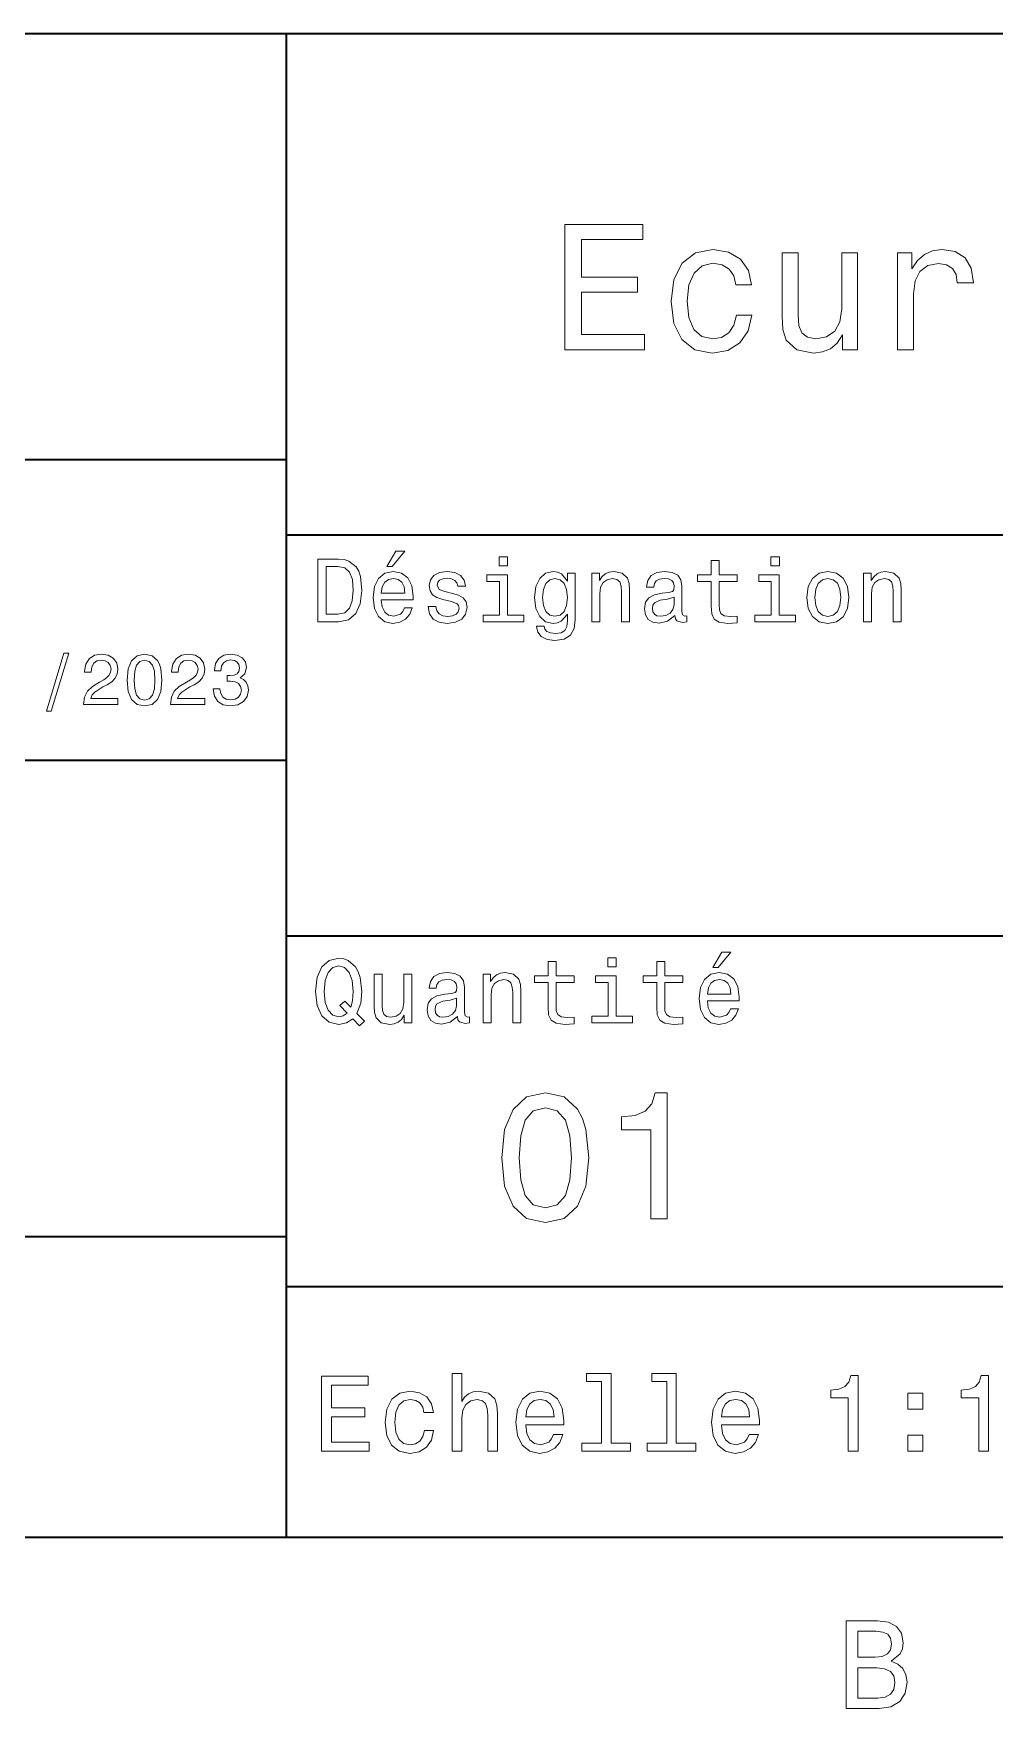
# Model space of a CAD drawing. Extents: x 0 to 594, y 0 to 420.
# Drawn here: x 448.9 to 487.3, y 3.2 to 70 of the extents above; entities that cross this region are included whole.
import ezdxf

# ---------------------------------------------------------------- set-up
doc = ezdxf.new("R2010")
doc.units = 0

msp = doc.modelspace()

# ---------------------------------------------------------------- linework, layer by layer
at = {"color": 7, "lineweight": 35}
for p, q in [((394, 70), (584, 70)), ((459, 10), (459, 70)), ((394, 53), (459, 53)), ((459, 50), (584, 50)), ((394, 41), (459, 41)), ((459, 34), (584, 34)), ((394, 22), (459, 22)), ((459, 20), (584, 20)), ((10, 10), (584, 10)), ((394, 10), (584, 10))]:
    msp.add_line(p, q, dxfattribs=at)
at = {"color": 7, "lineweight": 13}
for points in [[(470.109497, 57.381123), (473.279541, 57.381123), (473.279541, 57.986309), (470.772339, 57.986309), (470.772339, 59.679394), (473.005768, 59.679394), (473.005768, 60.277374), (470.772339, 60.277374), (470.772339, 61.775936), (473.221893, 61.775936), (473.221893, 62.381123), (470.109497, 62.381123)], [(476.932281, 59.967579), (477.559082, 59.967579), (477.429382, 60.543945), (477.119598, 60.997837), (476.636871, 61.278816), (476.010071, 61.386887), (475.318451, 61.242794), (474.792511, 60.839336), (474.46109, 60.183716), (474.345825, 59.304752), (474.453888, 58.432995), (474.778107, 57.78458), (475.289612, 57.381123), (475.988464, 57.244236), (476.608063, 57.352303), (477.09079, 57.6549), (477.42218, 58.130402), (477.566284, 58.764408), (476.96109, 58.764408), (476.853027, 58.36095), (476.651306, 58.058357), (476.363098, 57.871037), (476.010071, 57.8134), (475.570618, 57.907059), (475.253601, 58.195244), (475.059082, 58.663544), (474.994232, 59.326366), (475.059082, 59.974781), (475.260803, 60.443081), (475.585022, 60.731266), (476.010071, 60.83213), (476.384735, 60.767288), (476.66571, 60.601585), (476.853027, 60.327808)], [(481.788177, 61.25), (481.154175, 61.25), (481.154175, 59.016571), (481.082123, 58.497837), (480.873199, 58.123196), (480.548981, 57.892651), (480.123901, 57.820602), (479.785309, 57.878242), (479.569153, 58.051151), (479.446686, 58.346542), (479.417877, 58.764408), (479.417877, 61.25), (478.783875, 61.25), (478.783875, 58.706772), (478.805481, 58.195244), (478.942352, 57.770172), (479.360229, 57.381123), (480.030243, 57.244236), (480.390503, 57.294666), (480.700287, 57.424351), (480.966858, 57.647694), (481.182983, 57.971901), (481.182983, 57.381123), (481.788177, 57.381123)], [(483.380402, 57.381123), (484.014404, 57.381123), (484.014404, 59.592937), (484.079254, 60.12608), (484.273773, 60.507923), (484.59079, 60.738472), (485.015839, 60.817722), (485.332855, 60.767288), (485.570618, 60.623199), (485.714691, 60.378242), (485.765137, 60.046829), (486.406342, 60.046829), (486.319885, 60.630402), (486.082123, 61.048271), (485.685883, 61.30043), (485.145538, 61.386887), (484.778107, 61.32925), (484.46109, 61.185158), (484.180115, 60.940201), (483.956757, 60.608788), (483.956757, 61.25), (483.380402, 61.25)], [(461.080688, 49.030979), (460.248566, 49.030979), (460.248566, 46.530979), (461.080688, 46.530979), (461.473328, 46.610229), (461.765137, 46.851585), (461.945251, 47.244236), (462.010101, 47.780979), (461.952454, 48.328529), (461.880402, 48.544666), (461.779541, 48.717579), (461.487762, 48.951729), (461.296844, 49.009365)], [(463.004333, 48.728386), (463.216858, 48.728386), (463.71759, 49.340778), (463.364563, 49.340778)], [(467.824219, 49.117435), (467.489197, 49.117435), (467.489197, 48.757202), (467.824219, 48.757202)], [(475.943817, 48.130402), (475.943817, 47.161381), (475.965424, 46.84798), (476.066284, 46.631844), (476.268005, 46.505764), (476.610229, 46.462536), (476.984863, 46.480545), (476.984863, 46.754322), (476.71109, 46.732708), (476.462524, 46.761528), (476.329254, 46.851585), (476.271606, 47.00288), (476.260803, 47.215416), (476.260803, 48.130402), (476.984863, 48.130402), (476.984863, 48.400574), (476.260803, 48.400574), (476.260803, 48.966137), (475.943817, 48.966137), (475.943817, 48.400574), (475.39624, 48.400574), (475.39624, 48.130402)], [(478.667145, 49.117435), (478.332123, 49.117435), (478.332123, 48.757202), (478.667145, 48.757202)], [(461.055481, 48.731987), (461.329254, 48.677952), (461.516571, 48.512245), (461.628235, 48.216858), (461.664276, 47.780979), (461.624634, 47.359509), (461.51297, 47.064121), (461.322052, 46.887608), (461.055481, 46.829971), (460.583588, 46.829971), (460.583588, 48.731987)], [(462.784576, 47.406338), (464.052582, 47.406338), (464.056183, 47.554035), (463.998566, 47.9683), (463.840057, 48.278099), (463.587891, 48.465416), (463.252869, 48.533859), (462.925079, 48.461815), (462.672913, 48.260086), (462.510803, 47.932278), (462.453156, 47.5), (462.507202, 47.056915), (462.669312, 46.732708), (462.917877, 46.530979), (463.242065, 46.462536), (463.523041, 46.509365), (463.753601, 46.631844), (463.922913, 46.826366), (464.020172, 47.085735), (463.706787, 47.085735), (463.641937, 46.941643), (463.548279, 46.833572), (463.281708, 46.747116), (463.076355, 46.786743), (462.921478, 46.912823), (462.820618, 47.118156), (462.784576, 47.395531)], [(462.784576, 47.672909), (462.824219, 47.921471), (462.921478, 48.105186), (463.069153, 48.216858), (463.263702, 48.256485), (463.45462, 48.216858), (463.602295, 48.105186), (463.692352, 47.921471), (463.724792, 47.672909)], [(465.623199, 47.658501), (465.317017, 47.730545), (465.090057, 47.8134), (465.014404, 47.982708), (465.036011, 48.101585), (465.111664, 48.188038), (465.234161, 48.242073), (465.410675, 48.263687), (465.579956, 48.242073), (465.713257, 48.177231), (465.799713, 48.079971), (465.835724, 47.950287), (466.145538, 47.950287), (466.145538, 47.957493), (466.091492, 48.191643), (465.943817, 48.375359), (465.713257, 48.490635), (465.410675, 48.533859), (465.104462, 48.490635), (464.881134, 48.371758), (464.740631, 48.195244), (464.697418, 47.971901), (464.729828, 47.755764), (464.830688, 47.604465), (464.996399, 47.496399), (465.237762, 47.42075), (465.59079, 47.334293), (465.806915, 47.244236), (465.864563, 47.172188), (465.886169, 47.064121), (465.85376, 46.930836), (465.767303, 46.829971), (465.626801, 46.765129), (465.439484, 46.743515), (465.241364, 46.765129), (465.09726, 46.840778), (465, 46.963257), (464.960388, 47.132565), (464.654175, 47.132565), (464.70462, 46.844379), (464.852295, 46.635445), (465.086456, 46.509365), (465.410675, 46.462536), (465.749268, 46.509365), (465.997833, 46.635445), (466.149139, 46.837173), (466.203156, 47.100143), (466.163544, 47.327087), (466.05188, 47.481987), (465.868164, 47.582851)], [(467.813416, 46.79755), (467.813416, 48.400574), (466.999268, 48.400574), (466.999268, 48.130402), (467.496399, 48.130402), (467.496399, 46.79755), (466.847992, 46.79755), (466.847992, 46.530979), (468.469025, 46.530979), (468.469025, 46.79755)], [(470.518738, 46.617435), (470.518738, 48.465416), (470.216125, 48.465416), (470.216125, 48.152016), (469.96759, 48.4366), (469.816284, 48.508644), (469.646973, 48.533859), (469.34079, 48.461815), (469.103027, 48.260086), (468.94812, 47.935879), (468.894104, 47.5), (468.94812, 47.060516), (469.103027, 46.736309), (469.34079, 46.530979), (469.646973, 46.462536), (469.819885, 46.487751), (469.963989, 46.552593), (470.216125, 46.826366), (470.216125, 46.552593), (470.187317, 46.336456), (470.108063, 46.181557), (469.956787, 46.091499), (469.729828, 46.059078), (469.531708, 46.080692), (469.391205, 46.134727), (469.30835, 46.228386), (469.283142, 46.354465), (468.976959, 46.354465), (468.976959, 46.340057), (469.023773, 46.109509), (469.167877, 45.9366), (469.398407, 45.824928), (469.711823, 45.785301), (470.086456, 45.839336), (470.335022, 45.990635), (470.475494, 46.253601)], [(469.221893, 47.5), (469.254333, 47.820606), (469.351593, 48.058357), (469.502869, 48.198845), (469.70462, 48.249279), (469.917145, 48.198845), (470.075653, 48.058357), (470.172913, 47.820606), (470.208923, 47.5), (470.172913, 47.172188), (470.075653, 46.938038), (469.917145, 46.793949), (469.70462, 46.747116), (469.502869, 46.793949), (469.351593, 46.938038), (469.254333, 47.175793)], [(471.181549, 46.530979), (471.498566, 46.530979), (471.498566, 47.647694), (471.530975, 47.903458), (471.635437, 48.090778), (471.797546, 48.206051), (472.013702, 48.249279), (472.186584, 48.213257), (472.294678, 48.115993), (472.348694, 47.953888), (472.366699, 47.737751), (472.366699, 46.530979), (472.683716, 46.530979), (472.683716, 47.802593), (472.669312, 48.058357), (472.604462, 48.270893), (472.391937, 48.465416), (472.060516, 48.533859), (471.876801, 48.508644), (471.721893, 48.440201), (471.588623, 48.324928), (471.484161, 48.170029), (471.484161, 48.465416), (471.181549, 48.465416)], [(474.499268, 46.783142), (474.499268, 46.772335), (474.517303, 46.649857), (474.57132, 46.5634), (474.798279, 46.494957), (474.974792, 46.523773), (474.974792, 46.76873), (474.899139, 46.757923), (474.798279, 46.804756), (474.780273, 46.948845), (474.780273, 47.950287), (474.73703, 48.206051), (474.610962, 48.386166), (474.391205, 48.494236), (474.081421, 48.533859), (473.778809, 48.490635), (473.555481, 48.368156), (473.414978, 48.177231), (473.368164, 47.925072), (473.368164, 47.903458), (473.65274, 47.903458), (473.677948, 48.054756), (473.757202, 48.162823), (473.886902, 48.227665), (474.070618, 48.25288), (474.247131, 48.234871), (474.373199, 48.180836), (474.448853, 48.087173), (474.47406, 47.957493), (474.459656, 47.806194), (474.402008, 47.730545), (474.257935, 47.694523), (473.987762, 47.665707), (473.677948, 47.600864), (473.458221, 47.485592), (473.328522, 47.305473), (473.28891, 47.038906), (473.324921, 46.801151), (473.436584, 46.624638), (473.616699, 46.512966), (473.865265, 46.473343), (474.200287, 46.548992)], [(478.656342, 46.79755), (478.656342, 48.400574), (477.842224, 48.400574), (477.842224, 48.130402), (478.339325, 48.130402), (478.339325, 46.79755), (477.690918, 46.79755), (477.690918, 46.530979), (479.311951, 46.530979), (479.311951, 46.79755)], [(479.762238, 47.496399), (479.819885, 47.056915), (479.985596, 46.732708), (480.248566, 46.530979), (480.601593, 46.462536), (480.951019, 46.530979), (481.213989, 46.729107), (481.3797, 47.053314), (481.440918, 47.496399), (481.3797, 47.935879), (481.213989, 48.263687), (480.951019, 48.461815), (480.601593, 48.533859), (480.248566, 48.461815), (479.985596, 48.260086), (479.819885, 47.935879)], [(480.086456, 47.5), (480.118866, 47.824207), (480.219727, 48.058357), (480.381836, 48.20245), (480.601593, 48.25288), (480.817719, 48.20245), (480.979828, 48.061958), (481.080688, 47.824207), (481.11673, 47.5), (481.080688, 47.172188), (480.979828, 46.934437), (480.817719, 46.790344), (480.601593, 46.743515), (480.381836, 46.790344), (480.219727, 46.934437), (480.118866, 47.172188)], [(482.024506, 46.530979), (482.341492, 46.530979), (482.341492, 47.647694), (482.373932, 47.903458), (482.478394, 48.090778), (482.640503, 48.206051), (482.856628, 48.249279), (483.029541, 48.213257), (483.137604, 48.115993), (483.19165, 47.953888), (483.209656, 47.737751), (483.209656, 46.530979), (483.526672, 46.530979), (483.526672, 47.802593), (483.512238, 48.058357), (483.447418, 48.270893), (483.234863, 48.465416), (482.903473, 48.533859), (482.719727, 48.508644), (482.56485, 48.440201), (482.431549, 48.324928), (482.327087, 48.170029), (482.327087, 48.465416), (482.024506, 48.465416)], [(474.463257, 47.208214), (474.420044, 47.020893), (474.304749, 46.876801), (474.131836, 46.783142), (473.919312, 46.750721), (473.78241, 46.76873), (473.68515, 46.826366), (473.623932, 46.927231), (473.605896, 47.067722), (473.620331, 47.193802), (473.677948, 47.283859), (473.908508, 47.384727), (474.200287, 47.427952), (474.463257, 47.514408)], [(449.417877, 42.956772), (449.61673, 42.956772), (450.314117, 45.279541), (450.112396, 45.279541)], [(450.899139, 43.224785), (452.273773, 43.224785), (452.273773, 43.472622), (451.187317, 43.472622), (451.247833, 43.60807), (451.351593, 43.720463), (451.671478, 43.925072), (451.841492, 44.011528), (452.031708, 44.135448), (452.167145, 44.279541), (452.244965, 44.44957), (452.273773, 44.642651), (452.224792, 44.884727), (452.089355, 45.074928), (451.881836, 45.195965), (451.613831, 45.239193), (451.337189, 45.190201), (451.126801, 45.054756), (450.991364, 44.838619), (450.945251, 44.553314), (450.945251, 44.51297), (451.207489, 44.51297), (451.207489, 44.536022), (451.233429, 44.731991), (451.311249, 44.876083), (451.43515, 44.9683), (451.599426, 45), (451.766571, 44.971184), (451.890503, 44.899136), (451.971191, 44.786743), (452, 44.645535), (451.979828, 44.51297), (451.925079, 44.400578), (451.832855, 44.302593), (451.706055, 44.216141), (451.536041, 44.12392), (451.253601, 43.945248), (451.054749, 43.755043), (450.936615, 43.524498), (450.899139, 43.233429)], [(452.64267, 44.201729), (452.685883, 43.749279), (452.82132, 43.426514), (453.037476, 43.230549), (453.337189, 43.167149), (453.634003, 43.230549), (453.850159, 43.426514), (453.982727, 43.749279), (454.028809, 44.201729), (453.982727, 44.651299), (453.927948, 44.829971), (453.850159, 44.976948), (453.634003, 45.172913), (453.337189, 45.239193), (453.037476, 45.172913), (452.82132, 44.974064), (452.685883, 44.651299)], [(452.919312, 44.201729), (452.942383, 44.550434), (453.014404, 44.801155), (453.144104, 44.948128), (453.337189, 45), (453.527374, 44.948128), (453.657074, 44.801155), (453.729126, 44.550434), (453.752167, 44.201729), (453.729126, 43.850143), (453.657074, 43.599426), (453.527374, 43.45245), (453.337189, 43.403458), (453.144104, 43.45245), (453.014404, 43.599426), (452.942383, 43.850143)], [(454.368866, 43.224785), (455.74353, 43.224785), (455.74353, 43.472622), (454.657074, 43.472622), (454.71759, 43.60807), (454.82132, 43.720463), (455.141205, 43.925072), (455.311249, 44.011528), (455.501434, 44.135448), (455.636902, 44.279541), (455.714691, 44.44957), (455.74353, 44.642651), (455.694519, 44.884727), (455.559082, 45.074928), (455.351593, 45.195965), (455.083588, 45.239193), (454.806915, 45.190201), (454.596558, 45.054756), (454.46109, 44.838619), (454.414978, 44.553314), (454.414978, 44.51297), (454.677246, 44.51297), (454.677246, 44.536022), (454.703186, 44.731991), (454.780975, 44.876083), (454.904907, 44.9683), (455.069153, 45), (455.236328, 44.971184), (455.360229, 44.899136), (455.440918, 44.786743), (455.469757, 44.645535), (455.449585, 44.51297), (455.394806, 44.400578), (455.302612, 44.302593), (455.175781, 44.216141), (455.005768, 44.12392), (454.723358, 43.945248), (454.524506, 43.755043), (454.406342, 43.524498), (454.368866, 43.233429)], [(456.080688, 43.853027), (456.080688, 43.832855), (456.126801, 43.556198), (456.262238, 43.348705), (456.475494, 43.216141), (456.757935, 43.167149), (457.057648, 43.216141), (457.28241, 43.342941), (457.426514, 43.54467), (457.478394, 43.804035), (457.455322, 43.974064), (457.391937, 44.112392), (457.288177, 44.219021), (457.149872, 44.296829), (457.337189, 44.45245), (457.403473, 44.700291), (457.360229, 44.925072), (457.236328, 45.0951), (457.034576, 45.201729), (456.757935, 45.239193), (456.498566, 45.193085), (456.299713, 45.066284), (456.170044, 44.864555), (456.126801, 44.596542), (456.126801, 44.57637), (456.383301, 44.57637), (456.406342, 44.760807), (456.481262, 44.893372), (456.602295, 44.974064), (456.772339, 45.002884), (456.92218, 44.979828), (457.031708, 44.919308), (457.097992, 44.821327), (457.123932, 44.688763), (457.097992, 44.54755), (457.028809, 44.45245), (456.907776, 44.394814), (456.74353, 44.377522), (456.631134, 44.380405), (456.631134, 44.15274), (456.772339, 44.158501), (456.953888, 44.132565), (457.089355, 44.0634), (457.170044, 43.951008), (457.198853, 43.804035), (457.167145, 43.63689), (457.083588, 43.51297), (456.951019, 43.435158), (456.775208, 43.409222), (456.593658, 43.438042), (456.46109, 43.524498), (456.377533, 43.662827), (456.345825, 43.853027)], [(461.642639, 30.685879), (461.916412, 30.401297), (462.107361, 30.592218), (461.811951, 30.894812), (461.963257, 31.305475), (462.010101, 31.780979), (461.94165, 32.339336), (461.862396, 32.56628), (461.757935, 32.753601), (461.462524, 33.009365), (461.28241, 33.074207), (461.08429, 33.099422), (460.702454, 33.009365), (460.410675, 32.757202), (460.223358, 32.342937), (460.158508, 31.780979), (460.223358, 31.219019), (460.407074, 30.804754), (460.698853, 30.54899), (461.08429, 30.462536), (461.397705, 30.520172)], [(461.41571, 30.916426), (461.260803, 30.801151), (461.08429, 30.765129), (460.850159, 30.829971), (460.666412, 31.024494), (460.543945, 31.341497), (460.504333, 31.780979), (460.543945, 32.216858), (460.662811, 32.537464), (460.846527, 32.731987), (461.08429, 32.80043), (461.318451, 32.731987), (461.502167, 32.533859), (461.621033, 32.213257), (461.664276, 31.780979), (461.631836, 31.40634), (461.563416, 31.150576), (461.329254, 31.395533), (461.134735, 31.211815)], [(469.438049, 32.130402), (469.438049, 31.161383), (469.459656, 30.847982), (469.560516, 30.631844), (469.762238, 30.505762), (470.104462, 30.462536), (470.479095, 30.480547), (470.479095, 30.754322), (470.205322, 30.732708), (469.956787, 30.761526), (469.823486, 30.851583), (469.765839, 31.002882), (469.755035, 31.215418), (469.755035, 32.130402), (470.479095, 32.130402), (470.479095, 32.400574), (469.755035, 32.400574), (469.755035, 32.966137), (469.438049, 32.966137), (469.438049, 32.400574), (468.890503, 32.400574), (468.890503, 32.130402)], [(472.161377, 33.117435), (471.826355, 33.117435), (471.826355, 32.757202), (472.161377, 32.757202)], [(473.775208, 32.130402), (473.775208, 31.161383), (473.796814, 30.847982), (473.897705, 30.631844), (474.099426, 30.505762), (474.44165, 30.462536), (474.816284, 30.480547), (474.816284, 30.754322), (474.542511, 30.732708), (474.293945, 30.761526), (474.160675, 30.851583), (474.103027, 31.002882), (474.092224, 31.215418), (474.092224, 32.130402), (474.816284, 32.130402), (474.816284, 32.400574), (474.092224, 32.400574), (474.092224, 32.966137), (473.775208, 32.966137), (473.775208, 32.400574), (473.227661, 32.400574), (473.227661, 32.130402)], [(476.015839, 32.728386), (476.228394, 32.728386), (476.729095, 33.340778), (476.376068, 33.340778)], [(463.998566, 32.465416), (463.681549, 32.465416), (463.681549, 31.348703), (463.645538, 31.089336), (463.541077, 30.902016), (463.378967, 30.786743), (463.166412, 30.750719), (462.997131, 30.779539), (462.889038, 30.865993), (462.82782, 31.013687), (462.813416, 31.222622), (462.813416, 32.465416), (462.496399, 32.465416), (462.496399, 31.193804), (462.507202, 30.93804), (462.575653, 30.725504), (462.784576, 30.530979), (463.119598, 30.462536), (463.299713, 30.487751), (463.45462, 30.552593), (463.587891, 30.664265), (463.695953, 30.826368), (463.695953, 30.530979), (463.998566, 30.530979)], [(465.824921, 30.78314), (465.824921, 30.772333), (465.842926, 30.649855), (465.896973, 30.5634), (466.123932, 30.494957), (466.300446, 30.523775), (466.300446, 30.768732), (466.224792, 30.757925), (466.123932, 30.804754), (466.105896, 30.948847), (466.105896, 31.950287), (466.062683, 32.206051), (465.936584, 32.386166), (465.716858, 32.494236), (465.407074, 32.533859), (465.104462, 32.490635), (464.881134, 32.368156), (464.740631, 32.177231), (464.693817, 31.925072), (464.693817, 31.903458), (464.978394, 31.903458), (465.003601, 32.054756), (465.082855, 32.162823), (465.212524, 32.227665), (465.39624, 32.25288), (465.572754, 32.234871), (465.698853, 32.180836), (465.774506, 32.087173), (465.799713, 31.957493), (465.785309, 31.806194), (465.727661, 31.730547), (465.583588, 31.694523), (465.313416, 31.665705), (465.003601, 31.600864), (464.783875, 31.48559), (464.654175, 31.305475), (464.614563, 31.038904), (464.650574, 30.801151), (464.762238, 30.62464), (464.942352, 30.512968), (465.190918, 30.473343), (465.52594, 30.54899)], [(466.844391, 30.530979), (467.161377, 30.530979), (467.161377, 31.647694), (467.193817, 31.903458), (467.298279, 32.090778), (467.460388, 32.206051), (467.676514, 32.249279), (467.849426, 32.213257), (467.957489, 32.115993), (468.011536, 31.95389), (468.029541, 31.737751), (468.029541, 30.530979), (468.346558, 30.530979), (468.346558, 31.802593), (468.332123, 32.058357), (468.267303, 32.270893), (468.054749, 32.465416), (467.723358, 32.533859), (467.539612, 32.508644), (467.384735, 32.440201), (467.251434, 32.324928), (467.146973, 32.170029), (467.146973, 32.465416), (466.844391, 32.465416)], [(472.150574, 30.79755), (472.150574, 32.400574), (471.336456, 32.400574), (471.336456, 32.130402), (471.833588, 32.130402), (471.833588, 30.79755), (471.18515, 30.79755), (471.18515, 30.530979), (472.806183, 30.530979), (472.806183, 30.79755)], [(475.796112, 31.40634), (477.064117, 31.40634), (477.067719, 31.554033), (477.010071, 31.9683), (476.851593, 32.278099), (476.599426, 32.465416), (476.264404, 32.533859), (475.936584, 32.461815), (475.684448, 32.260086), (475.522339, 31.932276), (475.464691, 31.5), (475.518738, 31.056915), (475.680847, 30.732708), (475.929382, 30.530979), (476.253601, 30.462536), (476.534576, 30.509365), (476.765137, 30.631844), (476.934448, 30.826368), (477.031708, 31.085733), (476.718292, 31.085733), (476.653442, 30.941643), (476.559784, 30.833572), (476.293213, 30.747118), (476.087891, 30.786743), (475.932983, 30.912823), (475.832123, 31.118155), (475.796112, 31.395533)], [(475.796112, 31.672911), (475.835724, 31.921469), (475.932983, 32.105186), (476.080688, 32.216858), (476.275208, 32.256485), (476.466125, 32.216858), (476.613831, 32.105186), (476.703888, 31.921469), (476.736298, 31.672911)], [(465.78891, 31.208212), (465.745667, 31.020893), (465.630402, 30.876801), (465.457489, 30.78314), (465.244965, 30.750719), (465.108063, 30.768732), (465.010803, 30.826368), (464.949554, 30.927233), (464.931549, 31.067722), (464.945953, 31.193804), (465.003601, 31.283861), (465.234161, 31.384726), (465.52594, 31.427954), (465.78891, 31.514408)], [(467.595093, 25.142653), (467.703156, 24.011528), (468.041779, 23.204611), (468.582123, 22.714699), (469.33139, 22.556196), (470.073486, 22.714699), (470.613831, 23.204611), (470.945221, 24.011528), (471.060516, 25.142653), (470.945221, 26.266571), (470.80835, 26.713257), (470.613831, 27.080692), (470.073486, 27.570606), (469.33139, 27.736313), (468.582123, 27.570606), (468.041779, 27.073488), (467.703156, 26.266571)], [(473.538879, 22.700289), (474.194519, 22.700289), (474.194519, 27.736313), (473.70459, 27.736313), (473.574921, 27.296831), (473.315552, 27.001442), (472.919281, 26.828531), (472.371735, 26.770893), (472.371735, 26.259367), (473.538879, 26.259367)], [(468.286743, 25.142653), (468.34436, 26.01441), (468.524475, 26.641211), (468.848694, 27.008646), (469.33139, 27.138329), (469.806915, 27.008646), (470.131104, 26.641211), (470.311218, 26.01441), (470.368866, 25.142653), (470.311218, 24.263689), (470.131104, 23.636889), (469.806915, 23.269453), (469.33139, 23.146975), (468.848694, 23.269453), (468.524475, 23.636889), (468.34436, 24.263689)], [(460.393372, 13.428675), (462.29538, 13.428675), (462.29538, 13.791787), (460.791077, 13.791787), (460.791077, 14.807637), (462.131134, 14.807637), (462.131134, 15.166427), (460.791077, 15.166427), (460.791077, 16.065563), (462.260803, 16.065563), (462.260803, 16.428675), (460.393372, 16.428675)], [(465.610962, 13.428675), (465.991364, 13.428675), (465.991364, 14.768732), (466.030273, 15.075649), (466.155609, 15.300432), (466.350159, 15.438761), (466.609497, 15.490635), (466.817017, 15.447407), (466.946686, 15.330692), (467.011536, 15.136168), (467.033142, 14.876801), (467.033142, 13.428675), (467.413544, 13.428675), (467.413544, 14.954612), (467.39624, 15.261528), (467.318451, 15.516571), (467.063416, 15.75), (466.66571, 15.832133), (466.449554, 15.801874), (466.263702, 15.719741), (466.108063, 15.590058), (465.991364, 15.412825), (465.991364, 16.532421), (465.610962, 16.532421)], [(471.572052, 16.212536), (471.572052, 13.748559), (470.789612, 13.748559), (470.789612, 13.428675), (472.73056, 13.428675), (472.73056, 13.748559), (471.952454, 13.748559), (471.952454, 16.532421), (470.975494, 16.532421), (470.975494, 16.212536)], [(474.174347, 16.212536), (474.174347, 13.748559), (473.391937, 13.748559), (473.391937, 13.428675), (475.332855, 13.428675), (475.332855, 13.748559), (474.554749, 13.748559), (474.554749, 16.532421), (473.57782, 16.532421), (473.57782, 16.212536)], [(481.416412, 13.428675), (481.809784, 13.428675), (481.809784, 16.450289), (481.515839, 16.450289), (481.438019, 16.1866), (481.28241, 16.009367), (481.044647, 15.905621), (480.716125, 15.871038), (480.716125, 15.564121), (481.416412, 15.564121)], [(486.621033, 13.428675), (487.014404, 13.428675), (487.014404, 16.450289), (486.720459, 16.450289), (486.642639, 16.1866), (486.48703, 16.009367), (486.249268, 15.905621), (485.920746, 15.871038), (485.920746, 15.564121), (486.621033, 15.564121)], [(464.48703, 14.980548), (464.863098, 14.980548), (464.785309, 15.326369), (464.599426, 15.598703), (464.309784, 15.767292), (463.933716, 15.832133), (463.518738, 15.745678), (463.203156, 15.503603), (463.004333, 15.110231), (462.93515, 14.582853), (463, 14.059798), (463.194519, 13.67075), (463.501434, 13.428675), (463.920746, 13.346542), (464.292511, 13.411384), (464.582123, 13.592939), (464.780975, 13.878242), (464.867432, 14.258646), (464.504333, 14.258646), (464.439484, 14.016571), (464.318451, 13.835014), (464.145538, 13.722623), (463.933716, 13.688041), (463.670044, 13.744237), (463.479828, 13.917148), (463.363098, 14.198127), (463.324219, 14.595821), (463.363098, 14.984871), (463.484161, 15.26585), (463.67868, 15.438761), (463.933716, 15.49928), (464.158508, 15.460375), (464.327087, 15.360951), (464.439484, 15.196686)], [(468.546112, 14.479107), (470.067719, 14.479107), (470.072052, 14.656341), (470.002869, 15.153459), (469.812683, 15.525217), (469.510101, 15.75), (469.108063, 15.832133), (468.714691, 15.745678), (468.412109, 15.503603), (468.21759, 15.110231), (468.148407, 14.591499), (468.213257, 14.059798), (468.407776, 13.67075), (468.706055, 13.428675), (469.095093, 13.346542), (469.432281, 13.402739), (469.708923, 13.549712), (469.912109, 13.783141), (470.028809, 14.09438), (469.65274, 14.09438), (469.574921, 13.92147), (469.462524, 13.791787), (469.142639, 13.688041), (468.89624, 13.735591), (468.710388, 13.886888), (468.589325, 14.133286), (468.546112, 14.466139)], [(468.546112, 14.798992), (468.593658, 15.097262), (468.710388, 15.317724), (468.887604, 15.45173), (469.121033, 15.49928), (469.350159, 15.45173), (469.527374, 15.317724), (469.635437, 15.097262), (469.674347, 14.798992)], [(476.353027, 14.479107), (477.874634, 14.479107), (477.878967, 14.656341), (477.809814, 15.153459), (477.619598, 15.525217), (477.317017, 15.75), (476.914978, 15.832133), (476.521606, 15.745678), (476.219025, 15.503603), (476.024506, 15.110231), (475.955322, 14.591499), (476.020172, 14.059798), (476.214691, 13.67075), (476.51297, 13.428675), (476.902008, 13.346542), (477.239197, 13.402739), (477.515839, 13.549712), (477.719025, 13.783141), (477.835724, 14.09438), (477.459656, 14.09438), (477.381836, 13.92147), (477.26944, 13.791787), (476.949554, 13.688041), (476.703186, 13.735591), (476.517303, 13.886888), (476.39624, 14.133286), (476.353027, 14.466139)], [(476.353027, 14.798992), (476.400574, 15.097262), (476.517303, 15.317724), (476.694519, 15.45173), (476.927948, 15.49928), (477.157074, 15.45173), (477.33429, 15.317724), (477.442352, 15.097262), (477.481262, 14.798992)], [(483.798279, 15.105908), (484.394806, 15.105908), (484.394806, 15.75), (483.798279, 15.75)], [(483.798279, 13.428675), (484.394806, 13.428675), (484.394806, 14.072767), (483.798279, 14.072767)], [(483.130402, 5.057997), (483.483429, 5.350504), (483.574219, 5.54719), (483.604462, 5.789265), (483.53891, 6.167507), (483.342224, 6.439841), (483.024506, 6.606268), (482.580688, 6.666787), (481.335022, 6.666787), (481.335022, 3.166787), (482.651306, 3.166787), (483.120331, 3.237392), (483.468292, 3.444164), (483.68515, 3.771974), (483.760803, 4.215778), (483.715424, 4.513329), (483.594391, 4.760447), (483.397705, 4.942003)], [(482.484863, 5.214337), (481.799011, 5.214337), (481.799011, 6.248199), (482.525208, 6.248199), (482.797546, 6.217939), (482.989197, 6.127161), (483.105194, 5.970821), (483.145538, 5.738832), (483.100159, 5.506845), (482.979126, 5.345461), (482.772339, 5.244596)], [(482.595825, 3.585375), (481.799011, 3.585375), (481.799011, 4.790706), (482.550446, 4.790706), (482.868164, 4.755404), (483.095093, 4.649496), (483.231262, 4.467939), (483.276672, 4.205691), (483.231262, 3.928314), (483.105194, 3.736671), (482.893372, 3.620677)]]:
    msp.add_lwpolyline(points, close=True, dxfattribs=at)

doc.saveas('drawing.dxf')
